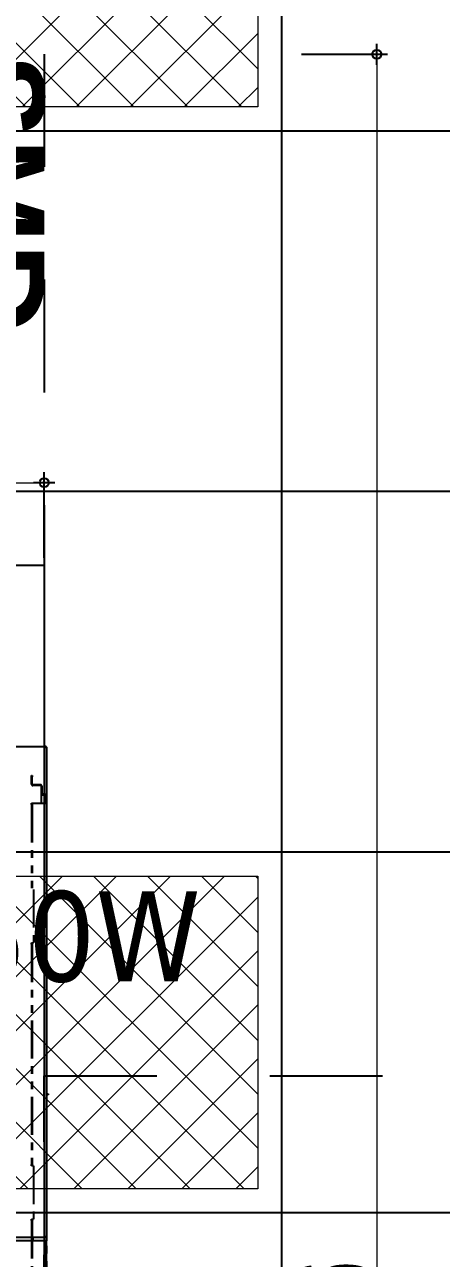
# Model space of a CAD drawing. Header units: centimetres. Extents: x 405564 to 502064, y 46284 to 60634.
# Drawn here: x 454437 to 454506.3, y 53114.9 to 53320.2 of the extents above; entities that cross this region are included whole.
import ezdxf
from ezdxf import colors
from ezdxf.entities.mleader import LeaderData, LeaderLine
from ezdxf.math import Vec2, Vec3
from ezdxf.xclip import XClip

# ---------------------------------------------------------------- set-up
doc = ezdxf.new("R2010")
doc.units = ezdxf.units.CM
doc.header["$XCLIPFRAME"] = 0
for name, pattern in [('3+1_3b$0$DASHED', [0.25, 0.125, -0.125]), ('SLD-2点鎖線', [12.7, 6.35, -1.27, 1.27, -1.27, 1.27, -1.27]), ('SLD-実線', [0])]:
    doc.linetypes.add(name, pattern=pattern)
doc.layers.get('0').update_dxf_attribs({"color": 8, "lineweight": 9})
for name, color, linetype in [('---___EB_draft03_cihazlar', 8, 'Continuous'), ('---___EB_rev', 8, 'Continuous'), ('0-KRCN-ASMATAVAN-130426', 8, 'Continuous'), ('AS_DUV', 8, 'Continuous'), ('AS_PYZ_BINA', 8, 'Continuous')]:
    doc.layers.add(name, color=color, linetype=linetype)
for name, color, linetype, lineweight in [('0-KRCN-AYDINLATMA-130426', 8, 'Continuous', 9), ('0-KRCN-MİMARİ-220526', 8, 'Continuous', 9), ('OL_Ic', 8, 'Continuous', 9)]:
    doc.layers.add(name, color=color, linetype=linetype, lineweight=lineweight)
doc.styles.add('Kalin02', font='arialbd.ttf')
doc.styles.add('Normal_ITL', font='swissi.ttf')
doc.styles.add('OLCU50', font='arial.ttf', dxfattribs={"width": 0.5, "height": 12})
doc.styles.add('TAHOMA', font='tahoma.ttf')
doc.dimstyles.new('olcu 50', dxfattribs={"dimscale": 0.5, "dimtxt": 12, "dimasz": 0.5, "dimexe": 0, "dimexo": 0, "dimgap": 2, "dimtad": 1, "dimdec": 1, "dimrnd": 0.5, "dimdsep": 46, "dimtxsty": 'OLCU50', "dimblk1": 'SOL', "dimblk2": 'SAG', "dimsah": 1, "dimcen": 0, "dimse1": 1, "dimse2": 1, "dimadec": 0, "dimazin": 0, "dimtfac": 0.008, "dimtdec": 1, "dimtix": 1, "dimtmove": 2, "dimatfit": 3, "dimldrblk": 'SOL', "dimfxl": 1, "dimtolj": 1, "dimarcsym": 0})

# ---------------------------------------------------------------- blocks, each defined once
blk = doc.blocks.new('50W 60x60 cm  SIVA ALTI LED ARMATÜR')
at = {"layer": '0-KRCN-AYDINLATMA-130426'}
h = blk.add_hatch(dxfattribs=at)
h.set_pattern_fill('ANSI37', color=256, scale=0.2)
h.paths.add_polyline_path([(-2.6, 2.594), (2.6, 2.594), (2.6, -2.606), (-2.6, -2.606)])
for points in [[(-3, 2.994), (3, 2.994), (3, -3.007), (-3, -3.007)], [(-2.6, 2.594), (2.6, 2.594), (2.6, -2.606), (-2.6, -2.606)]]:
    blk.add_lwpolyline(points, close=True, dxfattribs=at)
at = {"layer": '0-KRCN-AYDINLATMA-130426', "insert": (-2.35, 2.344), "char_height": 1.5, "attachment_point": 1, "style": 'TAHOMA'}
blk.add_mtext_dynamic_manual_height_columns('{\\fTahoma|b0|i0|c162|p34;50W}', width=1.5, gutter_width=1.25, heights=[0], dxfattribs=at)
blk = doc.blocks.new('G$C27E741DA')
at = {"layer": '0-KRCN-AYDINLATMA-130426', "xscale": 10, "yscale": 10, "zscale": 10}
for p in [(16385.68, 6198.55), (16385.68, 6018.55)]:
    blk.add_blockref('50W 60x60 cm  SIVA ALTI LED ARMATÜR', p, dxfattribs=at)
blk = doc.blocks.new('Conveyor1M')
at = {"layer": '---___EB_draft03_cihazlar', "color": 1, "linetype": '3+1_3b$0$DASHED', "ltscale": 150}
blk.add_lwpolyline([(276488.24, -40561.41), (276724.24, -40561.41), (276724.24, -40661.41), (276488.24, -40661.41), (276488.24, -40561.41)], dxfattribs=at)
blk = doc.blocks.new('SMD Dizgi Makinesi')
at = {"layer": '---___EB_draft03_cihazlar', "linetype": 'SLD-実線'}
for p, q in [((275456.49, -39730.76), (275464.5, -39730.76)), ((275464.5, -39730.76), (275537.97, -39730.76)), ((275537.72, -39731), (275537.77, -39730.95)), ((275537.77, -39730.95), (275537.82, -39730.91)), ((275537.82, -39730.91), (275537.86, -39730.86)), ((275537.86, -39730.86), (275537.9, -39730.83)), ((275537.9, -39730.83), (275537.93, -39730.8)), ((275537.93, -39730.8), (275537.95, -39730.78)), ((275537.95, -39730.78), (275537.96, -39730.76)), ((275537.96, -39730.76), (275537.97, -39730.76)), ((275537.97, -39730.76), (275538.49, -39730.76)), ((275537.97, -39730.76), (275537.97, -39752.69)), ((275559.67, -39730.76), (275538.49, -39730.76)), ((275538.49, -39730.76), (275538.49, -39730.88)), ((275538.49, -39730.88), (275538.65, -39730.88)), ((275538.49, -39730.89), (275538.49, -39868.03)), ((275538.61, -39730.89), (275538.49, -39730.89)), ((275538.61, -39730.89), (275538.61, -39730.96)), ((275456.24, -39752.45), (275456.24, -39731)), ((275537.97, -39733.04), (275538.49, -39733.04)), ((275537.97, -39733.14), (275538.49, -39733.14)), ((275537.97, -39733.26), (275538.49, -39733.26))]:
    blk.add_line(p, q, dxfattribs=at)
at = {"layer": '---___EB_draft03_cihazlar', "linetype": 'SLD-2点鎖線'}
for p, q in [((275456.49, -39730.76), (275464.5, -39730.76)), ((275464.19, -39730.76), (275465.69, -39730.76)), ((275464.19, -39730.88), (275464.19, -39730.76)), ((275464.44, -39730.88), (275464.19, -39730.88)), ((275464.19, -39731), (275464.19, -39730.88)), ((275464.44, -39730.88), (275464.45, -39730.88)), ((275464.45, -39730.88), (275465.69, -39730.88)), ((275464.5, -39730.76), (275537.97, -39730.76)), ((275465.69, -39730.98), (275465.69, -39730.76)), ((275465.69, -39730.76), (275632.46, -39730.76)), ((275514.08, -39730.76), (275514.08, -39730.51)), ((275514.08, -39730.51), (275514.2, -39730.51)), ((275514.08, -39730.52), (275514.2, -39730.52)), ((275514.2, -39730.64), (275514.08, -39730.64)), ((275514.2, -39730.51), (275514.2, -39730.59)), ((275514.2, -39730.76), (275514.2, -39730.59)), ((275537.72, -39731), (275537.77, -39730.95)), ((275537.77, -39730.95), (275537.82, -39730.91)), ((275537.82, -39730.91), (275537.86, -39730.86)), ((275537.86, -39730.86), (275537.9, -39730.83)), ((275537.9, -39730.83), (275537.93, -39730.8)), ((275537.93, -39730.8), (275537.95, -39730.78)), ((275537.95, -39730.78), (275537.96, -39730.76)), ((275537.96, -39730.76), (275537.97, -39730.76)), ((275537.97, -39730.76), (275538.49, -39730.76)), ((275537.97, -39730.76), (275537.97, -39752.69)), ((275559.67, -39730.76), (275538.49, -39730.76)), ((275538.49, -39730.76), (275538.49, -39730.88)), ((275538.49, -39730.88), (275538.65, -39730.88)), ((275538.49, -39730.89), (275538.49, -39868.03)), ((275538.61, -39730.89), (275538.49, -39730.89)), ((275538.61, -39730.89), (275538.61, -39730.96)), ((275456.24, -39752.45), (275456.24, -39731)), ((275462.64, -39731.76), (275462.64, -39733.04)), ((275462.77, -39731.76), (275462.77, -39733.04)), ((275462.87, -39731.54), (275464.07, -39731.54)), ((275462.87, -39731.66), (275464.07, -39731.66)), ((275464.19, -39731.12), (275464.19, -39731)), ((275464.19, -39731.12), (275464.19, -39731.42)), ((275464.19, -39731.66), (275464.19, -39731.63)), ((275464.19, -39731.66), (275465.69, -39731.66)), ((275464.32, -39731.42), (275464.32, -39731.12)), ((275464.44, -39731), (275465.69, -39731)), ((275465.69, -39733.04), (275465.69, -39730.98)), ((275480.05, -39732.96), (275488.94, -39732.96)), ((275488.94, -39733.04), (275488.94, -39732.96)), ((275526.04, -39732.96), (275526.04, -39733.04)), ((275526.04, -39732.96), (275534.92, -39732.96)), ((275534.92, -39733.04), (275534.92, -39732.96)), ((275461.09, -39733.14), (275461.3, -39733.14)), ((275461.09, -39733.26), (275461.09, -39733.14)), ((275461.3, -39733.26), (275461.09, -39733.26)), ((275462.54, -39733.14), (275461.3, -39733.14)), ((275461.3, -39733.14), (275461.3, -39733.26)), ((275462.54, -39733.26), (275461.3, -39733.26)), ((275465.69, -39733.14), (275465.69, -39733.04)), ((275465.69, -39733.14), (275465.9, -39733.14)), ((275465.69, -39733.26), (275465.69, -39733.14)), ((275465.9, -39733.26), (275465.69, -39733.26)), ((275465.9, -39733.14), (275479.85, -39733.14)), ((275465.9, -39733.14), (275465.9, -39733.26)), ((275465.9, -39733.26), (275479.85, -39733.26)), ((275488.94, -39733.14), (275488.94, -39733.04)), ((275488.94, -39733.14), (275489.15, -39733.14)), ((275488.94, -39733.26), (275488.94, -39733.14)), ((275489.15, -39733.26), (275488.94, -39733.26)), ((275489.15, -39733.14), (275525.83, -39733.14)), ((275489.15, -39733.14), (275489.15, -39733.26)), ((275489.15, -39733.26), (275525.83, -39733.26)), ((275525.83, -39733.26), (275525.83, -39733.14)), ((275525.83, -39733.14), (275526.04, -39733.14)), ((275526.04, -39733.26), (275525.83, -39733.26)), ((275526.04, -39733.04), (275526.04, -39733.14)), ((275526.04, -39733.14), (275526.04, -39733.26)), ((275534.92, -39733.14), (275534.92, -39733.04)), ((275534.92, -39733.14), (275535.13, -39733.14)), ((275534.92, -39733.26), (275534.92, -39733.14)), ((275535.13, -39733.26), (275534.92, -39733.26)), ((275535.13, -39733.14), (275563.03, -39733.14)), ((275535.13, -39733.14), (275535.13, -39733.26)), ((275535.13, -39733.26), (275563.03, -39733.26)), ((275537.97, -39733.04), (275538.49, -39733.04)), ((275537.97, -39733.14), (275538.49, -39733.14)), ((275537.97, -39733.26), (275538.49, -39733.26))]:
    blk.add_line(p, q, dxfattribs=at)
at = {"layer": '---___EB_draft03_cihazlar', "color": 1, "linetype": '3+1_3b$0$DASHED', "ltscale": 150}
blk.add_lwpolyline([(275341.08, -39731.16), (275757.08, -39731.16), (275757.08, -39868.16), (275341.08, -39868.16), (275341.08, -39731.16)], dxfattribs=at)
at = {"layer": '---___EB_draft03_cihazlar', "color": 1}
blk.add_lwpolyline([(275426.08, -39731.16), (275672.08, -39731.16), (275672.08, -39868.16), (275426.08, -39868.16), (275426.08, -39731.16)], dxfattribs=at)
at = {"layer": '---___EB_draft03_cihazlar', "linetype": 'SLD-実線'}
blk.add_ellipse((275456.49, -39731), major_axis=(-0.248, 0), ratio=0.969208, start_param=4.712389, end_param=6.283185, dxfattribs=at)
at = {"layer": '---___EB_draft03_cihazlar', "linetype": 'SLD-2点鎖線'}
for centre, major_axis, start_param, end_param in [((275456.49, -39731), (-0.248, 0), 4.712389, 6.283185), ((275464.44, -39731.12), (-0.248, 0), 4.712389, 6.283185), ((275462.87, -39731.76), (-0.227, 0), 4.712389, 6.283185), ((275462.87, -39731.76), (-0.103, 0), 4.712389, 6.283185), ((275464.07, -39731.42), (-0.248, 0), 1.570796, 3.141593), ((275464.07, -39731.42), (-0.124, 0), 1.570796, 3.141593), ((275464.44, -39731.12), (-0.124, 0), 4.712389, 6.283185), ((275462.54, -39733.04), (-0.227, 0), 1.570796, 3.141593), ((275462.54, -39733.04), (-0.103, 0), 1.570796, 3.141593)]:
    blk.add_ellipse(centre, major_axis=major_axis, ratio=0.969208, start_param=start_param, end_param=end_param, dxfattribs=at)
at = {"layer": '---___EB_draft03_cihazlar', "linetype": 'SLD-実線'}
for points, knots in [([(275456.39, -39730.78), (275456.39, -39730.78), (275456.42, -39730.76), (275456.45, -39730.76), (275456.49, -39730.76)], [0, 0, 0, 0, 0.010439, 1, 1, 1, 1]), ([(275538.73, -39731), (275538.71, -39730.97), (275538.67, -39730.9), (275538.61, -39730.82), (275538.55, -39730.77), (275538.51, -39730.76), (275538.49, -39730.76)], [0, 0, 0, 0, 0.249989, 0.500004, 0.750011, 1, 1, 1, 1]), ([(275538.49, -39730.89), (275538.49, -39730.9), (275538.5, -39730.91), (275538.54, -39730.94), (275538.61, -39730.96), (275538.68, -39730.98), (275538.72, -39730.99), (275538.73, -39731)], [0, 0, 0, 0, 0.223654, 0.447382, 0.671089, 0.894801, 1, 1, 1, 1])]:
    blk.add_open_spline(points, degree=3, knots=knots, dxfattribs=at)
at = {"layer": '---___EB_draft03_cihazlar', "linetype": 'SLD-2点鎖線'}
for points, knots in [([(275456.39, -39730.78), (275456.39, -39730.78), (275456.42, -39730.76), (275456.45, -39730.76), (275456.49, -39730.76)], [0, 0, 0, 0, 0.010439, 1, 1, 1, 1]), ([(275538.73, -39731), (275538.71, -39730.97), (275538.67, -39730.9), (275538.61, -39730.82), (275538.55, -39730.77), (275538.51, -39730.76), (275538.49, -39730.76)], [0, 0, 0, 0, 0.249989, 0.500004, 0.750011, 1, 1, 1, 1]), ([(275538.49, -39730.89), (275538.49, -39730.9), (275538.5, -39730.91), (275538.54, -39730.94), (275538.61, -39730.96), (275538.68, -39730.98), (275538.72, -39730.99), (275538.73, -39731)], [0, 0, 0, 0, 0.223654, 0.447382, 0.671089, 0.894801, 1, 1, 1, 1])]:
    blk.add_open_spline(points, degree=3, knots=knots, dxfattribs=at)
at = {"layer": '---___EB_draft03_cihazlar', "insert": (275341.08, -39731.16), "char_height": 15, "attachment_point": 1, "style": 'Kalin02'}
blk.add_mtext_dynamic_manual_height_columns('SMD \\PDizgi \\PMakinesi', width=590.7316, gutter_width=750, heights=[137.08], dxfattribs=at)
blk = doc.blocks.new('SOL')
at = {"color": 0}
for p, q in [((0, 50), (0, -7)), ((-7, 0), (7, 0))]:
    blk.add_line(p, q, dxfattribs=at)
at = {"color": 1}
blk.add_circle((0, 0), 3, dxfattribs=at)
blk = doc.blocks.new('SAG')
at = {"color": 0}
for p, q in [((7, 0), (-7, 0)), ((0, -50), (0, 7))]:
    blk.add_line(p, q, dxfattribs=at)
at = {"color": 1}
blk.add_circle((0, 0), 3, dxfattribs=at)
blk = doc.blocks.new('*D701')
at = {"layer": '---___EB_rev', "color": 0, "lineweight": -2, "transparency": 16777216}
blk.add_line((16239.43, -7390.05), (16375.93, -7390.05), dxfattribs=at)
at = {"layer": 'Defpoints', "color": 0, "transparency": 16777216}
for p in [(16376.18, -7390.05), (16239.18, -7403.74), (16376.18, -7403.74)]:
    blk.add_point(p, dxfattribs=at)
at = {"layer": '---___EB_rev', "color": 0, "lineweight": -2, "transparency": 16777216, "xscale": 0.25, "yscale": 0.25, "zscale": 0.25, "rotation": 180}
blk.add_blockref('SOL', (16239.18, -7390.05), dxfattribs=at)
at = {"layer": '---___EB_rev', "color": 0, "lineweight": -2, "transparency": 16777216, "xscale": 0.25, "yscale": 0.25, "zscale": 0.25}
blk.add_blockref('SAG', (16376.18, -7390.05), dxfattribs=at)
at = {"layer": '---___EB_rev', "color": 0, "transparency": 16777216, "insert": (16307.68, -7382.92), "char_height": 12, "attachment_point": 5, "style": 'OLCU50'}
blk.add_mtext('\\A1;137', dxfattribs=at)
blk = doc.blocks.new('*D702')
at = {"layer": '---___EB_rev', "color": 0, "lineweight": -2, "transparency": 16777216}
blk.add_line((16431.49, -7318.99), (16431.49, -7734.49), dxfattribs=at)
at = {"layer": 'Defpoints', "color": 0, "transparency": 16777216}
for p in [(16376.18, -7318.74), (16376.18, -7734.74), (16431.49, -7734.74)]:
    blk.add_point(p, dxfattribs=at)
at = {"layer": '---___EB_rev', "color": 0, "lineweight": -2, "transparency": 16777216, "xscale": 0.25, "yscale": 0.25, "zscale": 0.25}
for name, p, rotation in [('SOL', (16431.49, -7318.74), 90), ('SAG', (16431.49, -7734.74), 270)]:
    blk.add_blockref(name, p, dxfattribs=dict(at, rotation=rotation))
at = {"layer": '---___EB_rev', "color": 0, "transparency": 16777216, "insert": (16424.37, -7526.74), "char_height": 12, "attachment_point": 5, "rotation": 90, "style": 'OLCU50'}
blk.add_mtext('\\A1;416', dxfattribs=at)
blk = doc.blocks.new('A$Ca63a641c')
at = {"layer": 'AS_PYZ_BINA'}
ml = blk.add_multileader_mtext('Standard', dxfattribs=at)
ml.set_content('EST boyalı panel çit ve panel çit kapı (AS 51.101)', color=256, style='Normal_ITL')
ml.set_leader_properties()
ml.build(insert=Vec2(0, 0))
ml.multileader.update_dxf_attribs({"dogleg_length": 0.379, "arrow_head_size": 17.04, "scale": 75})
ctx = ml.context
ctx.base_point, ctx.scale, ctx.char_height, ctx.arrow_head_size, ctx.landing_gap_size, ctx.plane_origin = Vec3(140.51, 464.3), 75, 20, 17.04, 14.2, Vec3(92.51, 620.11)
notes = []
notes.append((ctx, [(0, (1, 1, 0), (112.11, 464.3), (1, 0), 28.4, [(0, [(68.5, 410)], 0, [])])]))
ctx.mtext.insert, ctx.mtext.width, ctx.mtext.flow_direction = Vec3(154.71, 477.51), 604.5634, 5
for ctx, leaders in notes:
    for number, flags, end, landing, length, lines in leaders:
        leader = LeaderData()
        leader.index, (leader.has_last_leader_line, leader.has_dogleg_vector, leader.attachment_direction) = number, flags
        leader.last_leader_point, leader.dogleg_vector, leader.dogleg_length = Vec3(end), Vec3(landing), length
        for number, points, colour, breaks in lines:
            line = LeaderLine()
            line.index, line.vertices, line.color, line.breaks = number, Vec3.list(points), colors.encode_raw_color(colour), breaks
            leader.lines.append(line)
        ctx.leaders.append(leader)
blk = doc.blocks.new('A$C85dec720')
at = {"layer": 'OL_Ic'}
blk.add_blockref('A$Ca63a641c', (5315.08, 5344.25, 28.4), dxfattribs=at)
blk = doc.blocks.new('A$C6A10300A')
at = {"layer": '---___EB_draft03_cihazlar', "rotation": 270}
for name, p in [('SMD Dizgi Makinesi', (56107.34, 268022.33)), ('Conveyor1M', (57037.59, 268999.5))]:
    blk.add_blockref(name, p, dxfattribs=at)
at = {"layer": 'AS_DUV'}
ref = blk.add_blockref('A$C85dec720', (28900.96, -17748.98), dxfattribs=dict(at, rotation=105.0255580063709))
XClip(ref).set_block_clipping_path([(6220.3367769278, 6783.7313721173), (4126.4071464743, -1017.0000000052), (7354.8298234051, -1883.5969356479), (9448.7594538586, 5917.1344364745)])
at = {"layer": '---___EB_rev'}
dim = blk.add_linear_dim(base=(16431.49, -7734.74), p1=(16376.18, -7318.74), p2=(16376.18, -7734.74), angle=90, dimstyle='olcu 50', override={"dimfxl": 0.15, "dimfxlon": 1, "dimarcsym": 2}, dxfattribs=at)
dim.commit()
dim.dimension.update_dxf_attribs({"geometry": '*D702', "text_midpoint": (16424.37, -7526.74)})
dim = blk.add_linear_dim(base=(16376.18, -7390.05), p1=(16239.18, -7403.74), p2=(16376.18, -7403.74), dimstyle='olcu 50', override={"dimfxl": 0.15, "dimfxlon": 1, "dimarcsym": 2}, dxfattribs=at)
dim.commit()
dim.dimension.update_dxf_attribs({"geometry": '*D701', "text_midpoint": (16307.68, -7382.92)})

msp = doc.modelspace()

# ---------------------------------------------------------------- linework, layer by layer
at = {"layer": '0-KRCN-ASMATAVAN-130426'}
for p, q in [((454479.75, 52222.56), (454479.75, 53422.56)), ((454059.75, 53302.56), (454839.75, 53302.56)), ((454059.75, 53242.56), (454839.75, 53242.56)), ((454059.75, 53182.56), (454839.75, 53182.56)), ((454059.75, 53122.56), (454839.75, 53122.56))]:
    msp.add_line(p, q, dxfattribs=at)

# ---------------------------------------------------------------- block references
at = {"layer": '0-KRCN-AYDINLATMA-130426'}
msp.add_blockref('G$C27E741DA', (438064.07, 47134.02), dxfattribs=at)

# ---------------------------------------------------------------- next in the draw order: block references
at = {"layer": '0-KRCN-MİMARİ-220526'}
msp.add_blockref('A$C6A10300A', (438064.07, 60634.02), dxfattribs=at)

doc.saveas('drawing.dxf')
